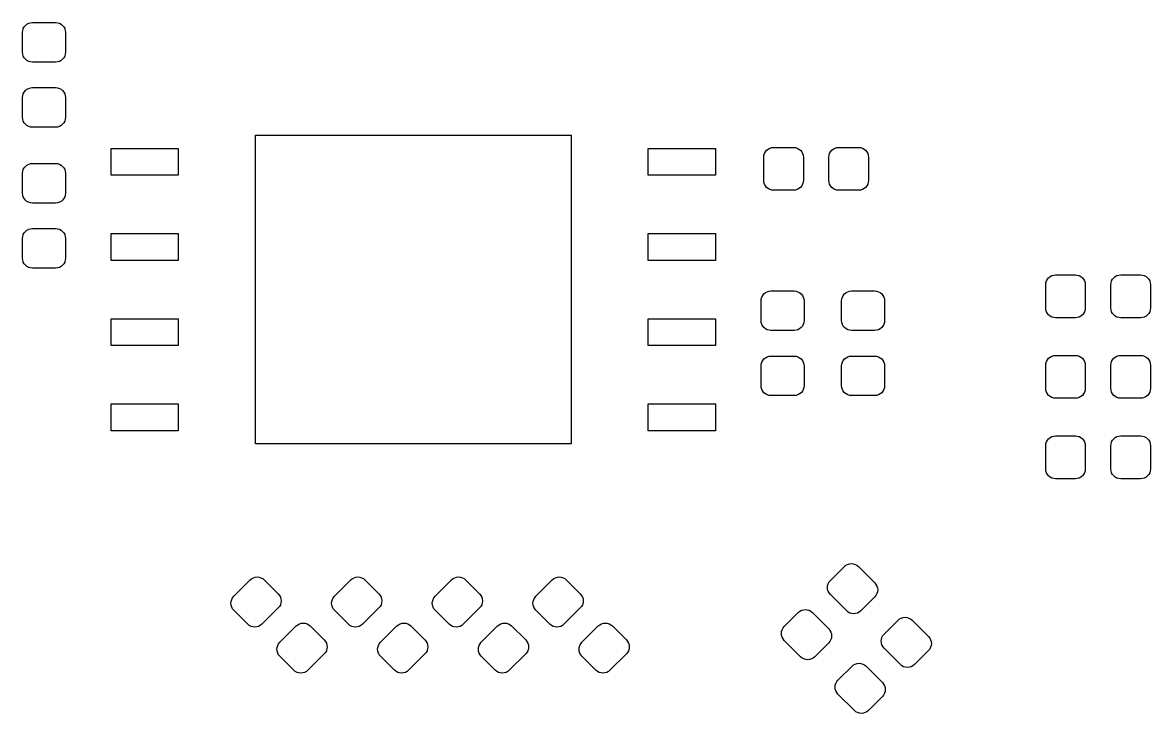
# Model space of a CAD drawing. Extents: x 101.7 to 125, y -134.1 to -109.5.
# Drawn here: x 101.68 to 118.48, y -119.82 to -109.52 of the extents above; entities that cross this region are included whole.
import ezdxf

# ---------------------------------------------------------------- set-up
doc = ezdxf.new("R2010")
doc.units = 0
doc.layers.add('BLACK', color=7, linetype='CONTINUOUS')

msp = doc.modelspace()

# ---------------------------------------------------------------- linework, layer by layer
at = {"layer": 'BLACK', "linetype": 'CONTINUOUS'}
for p, q in [((101.746, -109.545), (101.771, -109.531)), ((101.771, -109.531), (101.799, -109.523)), ((101.799, -109.523), (101.828, -109.52)), ((101.828, -109.52), (102.172, -109.52)), ((102.172, -109.52), (102.201, -109.523)), ((102.201, -109.523), (102.229, -109.531)), ((102.229, -109.531), (102.254, -109.545)), ((101.68, -109.667), (101.683, -109.639)), ((101.68, -109.962), (101.68, -109.667)), ((101.683, -109.639), (101.691, -109.611)), ((101.691, -109.611), (101.705, -109.586)), ((101.705, -109.586), (101.723, -109.563)), ((101.723, -109.563), (101.746, -109.545)), ((102.254, -109.545), (102.277, -109.563)), ((102.277, -109.563), (102.295, -109.586)), ((102.295, -109.586), (102.309, -109.611)), ((102.309, -109.611), (102.317, -109.639)), ((102.317, -109.639), (102.32, -109.667)), ((102.32, -109.667), (102.32, -109.962)), ((101.683, -109.991), (101.68, -109.962)), ((101.691, -110.019), (101.683, -109.991)), ((101.705, -110.044), (101.691, -110.019)), ((102.309, -110.019), (102.295, -110.044)), ((102.317, -109.991), (102.309, -110.019)), ((102.32, -109.962), (102.317, -109.991)), ((101.723, -110.067), (101.705, -110.044)), ((101.746, -110.085), (101.723, -110.067)), ((101.771, -110.099), (101.746, -110.085)), ((101.799, -110.107), (101.771, -110.099)), ((101.828, -110.11), (101.799, -110.107)), ((102.172, -110.11), (101.828, -110.11)), ((102.201, -110.107), (102.172, -110.11)), ((102.229, -110.099), (102.201, -110.107)), ((102.254, -110.085), (102.229, -110.099)), ((102.277, -110.067), (102.254, -110.085)), ((102.295, -110.044), (102.277, -110.067)), ((101.705, -110.556), (101.723, -110.533)), ((101.723, -110.533), (101.746, -110.515)), ((101.746, -110.515), (101.771, -110.501)), ((101.771, -110.501), (101.799, -110.493)), ((101.799, -110.493), (101.828, -110.49)), ((101.828, -110.49), (102.172, -110.49)), ((102.172, -110.49), (102.201, -110.493)), ((102.201, -110.493), (102.229, -110.501)), ((102.229, -110.501), (102.254, -110.515)), ((102.254, -110.515), (102.277, -110.533)), ((102.277, -110.533), (102.295, -110.556)), ((101.68, -110.637), (101.683, -110.609)), ((101.68, -110.932), (101.68, -110.637)), ((101.683, -110.609), (101.691, -110.581)), ((101.691, -110.581), (101.705, -110.556)), ((102.295, -110.556), (102.309, -110.581)), ((102.309, -110.581), (102.317, -110.609)), ((102.317, -110.609), (102.32, -110.637)), ((102.32, -110.637), (102.32, -110.932)), ((101.683, -110.961), (101.68, -110.932)), ((101.691, -110.989), (101.683, -110.961)), ((101.705, -111.014), (101.691, -110.989)), ((101.723, -111.037), (101.705, -111.014)), ((101.746, -111.055), (101.723, -111.037)), ((102.277, -111.037), (102.254, -111.055)), ((102.295, -111.014), (102.277, -111.037)), ((102.309, -110.989), (102.295, -111.014)), ((102.317, -110.961), (102.309, -110.989)), ((102.32, -110.932), (102.317, -110.961)), ((101.771, -111.069), (101.746, -111.055)), ((101.799, -111.077), (101.771, -111.069)), ((101.828, -111.08), (101.799, -111.077)), ((102.172, -111.08), (101.828, -111.08)), ((102.201, -111.077), (102.172, -111.08)), ((102.229, -111.069), (102.201, -111.077)), ((102.254, -111.055), (102.229, -111.069)), ((105.15, -115.8), (105.15, -111.2)), ((105.15, -111.2), (109.85, -111.2)), ((109.85, -111.2), (109.85, -115.8)), ((112.811, -111.391), (112.839, -111.383)), ((112.839, -111.383), (112.867, -111.38)), ((112.867, -111.38), (113.162, -111.38)), ((113.162, -111.38), (113.191, -111.383)), ((113.191, -111.383), (113.219, -111.391)), ((113.781, -111.391), (113.809, -111.383)), ((113.809, -111.383), (113.837, -111.38)), ((113.837, -111.38), (114.132, -111.38)), ((114.132, -111.38), (114.161, -111.383)), ((114.161, -111.383), (114.189, -111.391)), ((103, -111.795), (103, -111.395)), ((103, -111.395), (104, -111.395)), ((104, -111.395), (104, -111.795)), ((111, -111.795), (111, -111.395)), ((111, -111.395), (112, -111.395)), ((112, -111.395), (112, -111.795)), ((112.72, -111.527), (112.723, -111.499)), ((112.72, -111.872), (112.72, -111.527)), ((112.723, -111.499), (112.731, -111.471)), ((112.731, -111.471), (112.745, -111.446)), ((112.745, -111.446), (112.763, -111.423)), ((112.763, -111.423), (112.786, -111.405)), ((112.786, -111.405), (112.811, -111.391)), ((113.219, -111.391), (113.244, -111.405)), ((113.244, -111.405), (113.267, -111.423)), ((113.267, -111.423), (113.285, -111.446)), ((113.285, -111.446), (113.299, -111.471)), ((113.299, -111.471), (113.307, -111.499)), ((113.307, -111.499), (113.31, -111.527)), ((113.31, -111.527), (113.31, -111.872)), ((113.69, -111.527), (113.693, -111.499)), ((113.69, -111.872), (113.69, -111.527)), ((113.693, -111.499), (113.701, -111.471)), ((113.701, -111.471), (113.715, -111.446)), ((113.715, -111.446), (113.733, -111.423)), ((113.733, -111.423), (113.756, -111.405)), ((113.756, -111.405), (113.781, -111.391)), ((114.189, -111.391), (114.214, -111.405)), ((114.214, -111.405), (114.237, -111.423)), ((114.237, -111.423), (114.255, -111.446)), ((114.255, -111.446), (114.269, -111.471)), ((114.269, -111.471), (114.277, -111.499)), ((114.277, -111.499), (114.28, -111.527)), ((114.28, -111.527), (114.28, -111.872)), ((101.683, -111.739), (101.691, -111.711)), ((101.691, -111.711), (101.705, -111.686)), ((101.705, -111.686), (101.723, -111.663)), ((101.723, -111.663), (101.746, -111.645)), ((101.746, -111.645), (101.771, -111.631)), ((101.771, -111.631), (101.799, -111.623)), ((101.799, -111.623), (101.828, -111.62)), ((101.828, -111.62), (102.172, -111.62)), ((102.172, -111.62), (102.201, -111.623)), ((102.201, -111.623), (102.229, -111.631)), ((102.229, -111.631), (102.254, -111.645)), ((102.254, -111.645), (102.277, -111.663)), ((102.277, -111.663), (102.295, -111.686)), ((102.295, -111.686), (102.309, -111.711)), ((102.309, -111.711), (102.317, -111.739)), ((101.68, -111.767), (101.683, -111.739)), ((101.68, -112.062), (101.68, -111.767)), ((102.317, -111.739), (102.32, -111.767)), ((102.32, -111.767), (102.32, -112.062)), ((104, -111.795), (103, -111.795)), ((112, -111.795), (111, -111.795)), ((112.723, -111.901), (112.72, -111.872)), ((113.31, -111.872), (113.307, -111.901)), ((113.693, -111.901), (113.69, -111.872)), ((114.28, -111.872), (114.277, -111.901)), ((112.731, -111.929), (112.723, -111.901)), ((112.745, -111.954), (112.731, -111.929)), ((112.763, -111.977), (112.745, -111.954)), ((112.786, -111.995), (112.763, -111.977)), ((112.811, -112.009), (112.786, -111.995)), ((112.839, -112.017), (112.811, -112.009)), ((112.867, -112.02), (112.839, -112.017)), ((113.162, -112.02), (112.867, -112.02)), ((113.191, -112.017), (113.162, -112.02)), ((113.219, -112.009), (113.191, -112.017)), ((113.244, -111.995), (113.219, -112.009)), ((113.267, -111.977), (113.244, -111.995)), ((113.285, -111.954), (113.267, -111.977)), ((113.299, -111.929), (113.285, -111.954)), ((113.307, -111.901), (113.299, -111.929)), ((113.701, -111.929), (113.693, -111.901)), ((113.715, -111.954), (113.701, -111.929)), ((113.733, -111.977), (113.715, -111.954)), ((113.756, -111.995), (113.733, -111.977)), ((113.781, -112.009), (113.756, -111.995)), ((113.809, -112.017), (113.781, -112.009)), ((113.837, -112.02), (113.809, -112.017)), ((114.132, -112.02), (113.837, -112.02)), ((114.161, -112.017), (114.132, -112.02)), ((114.189, -112.009), (114.161, -112.017)), ((114.214, -111.995), (114.189, -112.009)), ((114.237, -111.977), (114.214, -111.995)), ((114.255, -111.954), (114.237, -111.977)), ((114.269, -111.929), (114.255, -111.954)), ((114.277, -111.901), (114.269, -111.929)), ((101.683, -112.091), (101.68, -112.062)), ((101.691, -112.119), (101.683, -112.091)), ((101.705, -112.144), (101.691, -112.119)), ((101.723, -112.167), (101.705, -112.144)), ((101.746, -112.185), (101.723, -112.167)), ((101.771, -112.199), (101.746, -112.185)), ((101.799, -112.207), (101.771, -112.199)), ((101.828, -112.21), (101.799, -112.207)), ((102.172, -112.21), (101.828, -112.21)), ((102.201, -112.207), (102.172, -112.21)), ((102.229, -112.199), (102.201, -112.207)), ((102.254, -112.185), (102.229, -112.199)), ((102.277, -112.167), (102.254, -112.185)), ((102.295, -112.144), (102.277, -112.167)), ((102.309, -112.119), (102.295, -112.144)), ((102.317, -112.091), (102.309, -112.119)), ((102.32, -112.062), (102.317, -112.091)), ((101.68, -112.737), (101.683, -112.709)), ((101.683, -112.709), (101.691, -112.681)), ((101.691, -112.681), (101.705, -112.656)), ((101.705, -112.656), (101.723, -112.633)), ((101.723, -112.633), (101.746, -112.615)), ((101.746, -112.615), (101.771, -112.601)), ((101.771, -112.601), (101.799, -112.593)), ((101.799, -112.593), (101.828, -112.59)), ((101.828, -112.59), (102.172, -112.59)), ((102.172, -112.59), (102.201, -112.593)), ((102.201, -112.593), (102.229, -112.601)), ((102.229, -112.601), (102.254, -112.615)), ((102.254, -112.615), (102.277, -112.633)), ((102.277, -112.633), (102.295, -112.656)), ((102.295, -112.656), (102.309, -112.681)), ((102.309, -112.681), (102.317, -112.709)), ((102.317, -112.709), (102.32, -112.737)), ((103, -113.065), (103, -112.665)), ((103, -112.665), (104, -112.665)), ((104, -112.665), (104, -113.065)), ((111, -113.065), (111, -112.665)), ((111, -112.665), (112, -112.665)), ((112, -112.665), (112, -113.065)), ((101.68, -113.032), (101.68, -112.737)), ((102.32, -112.737), (102.32, -113.032)), ((101.683, -113.061), (101.68, -113.032)), ((101.691, -113.089), (101.683, -113.061)), ((102.317, -113.061), (102.309, -113.089)), ((102.32, -113.032), (102.317, -113.061)), ((101.705, -113.114), (101.691, -113.089)), ((101.723, -113.137), (101.705, -113.114)), ((101.746, -113.155), (101.723, -113.137)), ((101.771, -113.169), (101.746, -113.155)), ((101.799, -113.177), (101.771, -113.169)), ((101.828, -113.18), (101.799, -113.177)), ((102.172, -113.18), (101.828, -113.18)), ((102.201, -113.177), (102.172, -113.18)), ((102.229, -113.169), (102.201, -113.177)), ((102.254, -113.155), (102.229, -113.169)), ((102.277, -113.137), (102.254, -113.155)), ((102.295, -113.114), (102.277, -113.137)), ((102.309, -113.089), (102.295, -113.114)), ((104, -113.065), (103, -113.065)), ((112, -113.065), (111, -113.065)), ((116.92, -113.427), (116.923, -113.399)), ((116.923, -113.399), (116.931, -113.371)), ((116.931, -113.371), (116.945, -113.346)), ((116.945, -113.346), (116.963, -113.323)), ((116.963, -113.323), (116.986, -113.305)), ((116.986, -113.305), (117.011, -113.291)), ((117.011, -113.291), (117.039, -113.283)), ((117.039, -113.283), (117.067, -113.28)), ((117.067, -113.28), (117.362, -113.28)), ((117.362, -113.28), (117.391, -113.283)), ((117.391, -113.283), (117.419, -113.291)), ((117.419, -113.291), (117.444, -113.305)), ((117.444, -113.305), (117.467, -113.323)), ((117.467, -113.323), (117.485, -113.346)), ((117.485, -113.346), (117.499, -113.371)), ((117.499, -113.371), (117.507, -113.399)), ((117.507, -113.399), (117.51, -113.427)), ((117.89, -113.427), (117.893, -113.399)), ((117.893, -113.399), (117.901, -113.371)), ((117.901, -113.371), (117.915, -113.346)), ((117.915, -113.346), (117.933, -113.323)), ((117.933, -113.323), (117.956, -113.305)), ((117.956, -113.305), (117.981, -113.291)), ((117.981, -113.291), (118.009, -113.283)), ((118.009, -113.283), (118.037, -113.28)), ((118.037, -113.28), (118.332, -113.28)), ((118.332, -113.28), (118.361, -113.283)), ((118.361, -113.283), (118.389, -113.291)), ((118.389, -113.291), (118.414, -113.305)), ((118.414, -113.305), (118.437, -113.323)), ((118.437, -113.323), (118.455, -113.346)), ((118.455, -113.346), (118.469, -113.371)), ((118.469, -113.371), (118.477, -113.399)), ((118.477, -113.399), (118.48, -113.427)), ((112.705, -113.586), (112.723, -113.563)), ((112.723, -113.563), (112.746, -113.545)), ((112.746, -113.545), (112.771, -113.531)), ((112.771, -113.531), (112.799, -113.523)), ((112.799, -113.523), (112.828, -113.52)), ((112.828, -113.52), (113.172, -113.52)), ((113.172, -113.52), (113.201, -113.523)), ((113.201, -113.523), (113.229, -113.531)), ((113.229, -113.531), (113.254, -113.545)), ((113.254, -113.545), (113.277, -113.563)), ((113.277, -113.563), (113.295, -113.586)), ((113.905, -113.586), (113.923, -113.563)), ((113.923, -113.563), (113.946, -113.545)), ((113.946, -113.545), (113.971, -113.531)), ((113.971, -113.531), (113.999, -113.523)), ((113.999, -113.523), (114.027, -113.52)), ((114.027, -113.52), (114.372, -113.52)), ((114.372, -113.52), (114.401, -113.523)), ((114.401, -113.523), (114.429, -113.531)), ((114.429, -113.531), (114.454, -113.545)), ((114.454, -113.545), (114.477, -113.563)), ((114.477, -113.563), (114.495, -113.586)), ((116.92, -113.772), (116.92, -113.427)), ((117.51, -113.427), (117.51, -113.772)), ((117.89, -113.772), (117.89, -113.427)), ((118.48, -113.427), (118.48, -113.772)), ((112.68, -113.667), (112.683, -113.639)), ((112.68, -113.962), (112.68, -113.667)), ((112.683, -113.639), (112.691, -113.611)), ((112.691, -113.611), (112.705, -113.586)), ((113.295, -113.586), (113.309, -113.611)), ((113.309, -113.611), (113.317, -113.639)), ((113.317, -113.639), (113.32, -113.667)), ((113.32, -113.667), (113.32, -113.962)), ((113.88, -113.667), (113.883, -113.639)), ((113.88, -113.962), (113.88, -113.667)), ((113.883, -113.639), (113.891, -113.611)), ((113.891, -113.611), (113.905, -113.586)), ((114.495, -113.586), (114.509, -113.611)), ((114.509, -113.611), (114.517, -113.639)), ((114.517, -113.639), (114.52, -113.667)), ((114.52, -113.667), (114.52, -113.962)), ((116.923, -113.801), (116.92, -113.772)), ((116.931, -113.829), (116.923, -113.801)), ((116.945, -113.854), (116.931, -113.829)), ((116.963, -113.877), (116.945, -113.854)), ((116.986, -113.895), (116.963, -113.877)), ((117.011, -113.909), (116.986, -113.895)), ((117.444, -113.895), (117.419, -113.909)), ((117.467, -113.877), (117.444, -113.895)), ((117.485, -113.854), (117.467, -113.877)), ((117.499, -113.829), (117.485, -113.854)), ((117.507, -113.801), (117.499, -113.829)), ((117.51, -113.772), (117.507, -113.801)), ((117.893, -113.801), (117.89, -113.772)), ((117.901, -113.829), (117.893, -113.801)), ((117.915, -113.854), (117.901, -113.829)), ((117.933, -113.877), (117.915, -113.854)), ((117.956, -113.895), (117.933, -113.877)), ((117.981, -113.909), (117.956, -113.895)), ((118.414, -113.895), (118.389, -113.909)), ((118.437, -113.877), (118.414, -113.895)), ((118.455, -113.854), (118.437, -113.877)), ((118.469, -113.829), (118.455, -113.854)), ((118.477, -113.801), (118.469, -113.829)), ((118.48, -113.772), (118.477, -113.801)), ((103, -114.335), (103, -113.935)), ((103, -113.935), (104, -113.935)), ((104, -113.935), (104, -114.335)), ((111, -114.335), (111, -113.935)), ((111, -113.935), (112, -113.935)), ((112, -113.935), (112, -114.335)), ((112.683, -113.991), (112.68, -113.962)), ((112.691, -114.019), (112.683, -113.991)), ((112.705, -114.044), (112.691, -114.019)), ((112.723, -114.067), (112.705, -114.044)), ((112.746, -114.085), (112.723, -114.067)), ((113.277, -114.067), (113.254, -114.085)), ((113.295, -114.044), (113.277, -114.067)), ((113.309, -114.019), (113.295, -114.044)), ((113.317, -113.991), (113.309, -114.019)), ((113.32, -113.962), (113.317, -113.991)), ((113.883, -113.991), (113.88, -113.962)), ((113.891, -114.019), (113.883, -113.991)), ((113.905, -114.044), (113.891, -114.019)), ((113.923, -114.067), (113.905, -114.044)), ((113.946, -114.085), (113.923, -114.067)), ((114.477, -114.067), (114.454, -114.085)), ((114.495, -114.044), (114.477, -114.067)), ((114.509, -114.019), (114.495, -114.044)), ((114.517, -113.991), (114.509, -114.019)), ((114.52, -113.962), (114.517, -113.991)), ((117.039, -113.917), (117.011, -113.909)), ((117.067, -113.92), (117.039, -113.917)), ((117.362, -113.92), (117.067, -113.92)), ((117.391, -113.917), (117.362, -113.92)), ((117.419, -113.909), (117.391, -113.917)), ((118.009, -113.917), (117.981, -113.909)), ((118.037, -113.92), (118.009, -113.917)), ((118.332, -113.92), (118.037, -113.92)), ((118.361, -113.917), (118.332, -113.92)), ((118.389, -113.909), (118.361, -113.917)), ((112.771, -114.099), (112.746, -114.085)), ((112.799, -114.107), (112.771, -114.099)), ((112.828, -114.11), (112.799, -114.107)), ((113.172, -114.11), (112.828, -114.11)), ((113.201, -114.107), (113.172, -114.11)), ((113.229, -114.099), (113.201, -114.107)), ((113.254, -114.085), (113.229, -114.099)), ((113.971, -114.099), (113.946, -114.085)), ((113.999, -114.107), (113.971, -114.099)), ((114.027, -114.11), (113.999, -114.107)), ((114.372, -114.11), (114.027, -114.11)), ((114.401, -114.107), (114.372, -114.11)), ((114.429, -114.099), (114.401, -114.107)), ((114.454, -114.085), (114.429, -114.099)), ((104, -114.335), (103, -114.335)), ((112, -114.335), (111, -114.335)), ((112.691, -114.581), (112.705, -114.556)), ((112.705, -114.556), (112.723, -114.533)), ((112.723, -114.533), (112.746, -114.515)), ((112.746, -114.515), (112.771, -114.501)), ((112.771, -114.501), (112.799, -114.493)), ((112.799, -114.493), (112.828, -114.49)), ((112.828, -114.49), (113.172, -114.49)), ((113.172, -114.49), (113.201, -114.493)), ((113.201, -114.493), (113.229, -114.501)), ((113.229, -114.501), (113.254, -114.515)), ((113.254, -114.515), (113.277, -114.533)), ((113.277, -114.533), (113.295, -114.556)), ((113.295, -114.556), (113.309, -114.581)), ((113.891, -114.581), (113.905, -114.556)), ((113.905, -114.556), (113.923, -114.533)), ((113.923, -114.533), (113.946, -114.515)), ((113.946, -114.515), (113.971, -114.501)), ((113.971, -114.501), (113.999, -114.493)), ((113.999, -114.493), (114.027, -114.49)), ((114.027, -114.49), (114.372, -114.49)), ((114.372, -114.49), (114.401, -114.493)), ((114.401, -114.493), (114.429, -114.501)), ((114.429, -114.501), (114.454, -114.515)), ((114.454, -114.515), (114.477, -114.533)), ((114.477, -114.533), (114.495, -114.556)), ((114.495, -114.556), (114.509, -114.581)), ((116.923, -114.599), (116.931, -114.571)), ((116.931, -114.571), (116.945, -114.546)), ((116.945, -114.546), (116.963, -114.523)), ((116.963, -114.523), (116.986, -114.505)), ((116.986, -114.505), (117.011, -114.491)), ((117.011, -114.491), (117.039, -114.483)), ((117.039, -114.483), (117.067, -114.48)), ((117.067, -114.48), (117.362, -114.48)), ((117.362, -114.48), (117.391, -114.483)), ((117.391, -114.483), (117.419, -114.491)), ((117.419, -114.491), (117.444, -114.505)), ((117.444, -114.505), (117.467, -114.523)), ((117.467, -114.523), (117.485, -114.546)), ((117.485, -114.546), (117.499, -114.571)), ((117.499, -114.571), (117.507, -114.599)), ((117.893, -114.599), (117.901, -114.571)), ((117.901, -114.571), (117.915, -114.546)), ((117.915, -114.546), (117.933, -114.523)), ((117.933, -114.523), (117.956, -114.505)), ((117.956, -114.505), (117.981, -114.491)), ((117.981, -114.491), (118.009, -114.483)), ((118.009, -114.483), (118.037, -114.48)), ((118.037, -114.48), (118.332, -114.48)), ((118.332, -114.48), (118.361, -114.483)), ((118.361, -114.483), (118.389, -114.491)), ((118.389, -114.491), (118.414, -114.505)), ((118.414, -114.505), (118.437, -114.523)), ((118.437, -114.523), (118.455, -114.546)), ((118.455, -114.546), (118.469, -114.571)), ((118.469, -114.571), (118.477, -114.599)), ((112.68, -114.637), (112.683, -114.609)), ((112.68, -114.932), (112.68, -114.637)), ((112.683, -114.609), (112.691, -114.581)), ((113.309, -114.581), (113.317, -114.609)), ((113.317, -114.609), (113.32, -114.637)), ((113.32, -114.637), (113.32, -114.932)), ((113.88, -114.637), (113.883, -114.609)), ((113.88, -114.932), (113.88, -114.637)), ((113.883, -114.609), (113.891, -114.581)), ((114.509, -114.581), (114.517, -114.609)), ((114.517, -114.609), (114.52, -114.637)), ((114.52, -114.637), (114.52, -114.932)), ((116.92, -114.627), (116.923, -114.599)), ((116.92, -114.972), (116.92, -114.627)), ((117.507, -114.599), (117.51, -114.627)), ((117.51, -114.627), (117.51, -114.972)), ((117.89, -114.627), (117.893, -114.599)), ((117.89, -114.972), (117.89, -114.627)), ((118.477, -114.599), (118.48, -114.627)), ((118.48, -114.627), (118.48, -114.972)), ((112.683, -114.961), (112.68, -114.932)), ((112.691, -114.989), (112.683, -114.961)), ((112.705, -115.014), (112.691, -114.989)), ((112.723, -115.037), (112.705, -115.014)), ((112.746, -115.055), (112.723, -115.037)), ((112.771, -115.069), (112.746, -115.055)), ((112.799, -115.077), (112.771, -115.069)), ((112.828, -115.08), (112.799, -115.077)), ((113.201, -115.077), (113.172, -115.08)), ((113.229, -115.069), (113.201, -115.077)), ((113.254, -115.055), (113.229, -115.069)), ((113.277, -115.037), (113.254, -115.055)), ((113.295, -115.014), (113.277, -115.037)), ((113.309, -114.989), (113.295, -115.014)), ((113.317, -114.961), (113.309, -114.989)), ((113.32, -114.932), (113.317, -114.961)), ((113.883, -114.961), (113.88, -114.932)), ((113.891, -114.989), (113.883, -114.961)), ((113.905, -115.014), (113.891, -114.989)), ((113.923, -115.037), (113.905, -115.014)), ((113.946, -115.055), (113.923, -115.037)), ((113.971, -115.069), (113.946, -115.055)), ((113.999, -115.077), (113.971, -115.069)), ((114.027, -115.08), (113.999, -115.077)), ((114.401, -115.077), (114.372, -115.08)), ((114.429, -115.069), (114.401, -115.077)), ((114.454, -115.055), (114.429, -115.069)), ((114.477, -115.037), (114.454, -115.055)), ((114.495, -115.014), (114.477, -115.037)), ((114.509, -114.989), (114.495, -115.014)), ((114.517, -114.961), (114.509, -114.989)), ((114.52, -114.932), (114.517, -114.961)), ((116.923, -115.001), (116.92, -114.972)), ((116.931, -115.029), (116.923, -115.001)), ((116.945, -115.054), (116.931, -115.029)), ((116.963, -115.077), (116.945, -115.054)), ((116.986, -115.095), (116.963, -115.077)), ((117.467, -115.077), (117.444, -115.095)), ((117.485, -115.054), (117.467, -115.077)), ((117.499, -115.029), (117.485, -115.054)), ((117.507, -115.001), (117.499, -115.029)), ((117.51, -114.972), (117.507, -115.001)), ((117.893, -115.001), (117.89, -114.972)), ((117.901, -115.029), (117.893, -115.001)), ((117.915, -115.054), (117.901, -115.029)), ((117.933, -115.077), (117.915, -115.054)), ((117.956, -115.095), (117.933, -115.077)), ((118.437, -115.077), (118.414, -115.095)), ((118.455, -115.054), (118.437, -115.077)), ((118.469, -115.029), (118.455, -115.054)), ((118.477, -115.001), (118.469, -115.029)), ((118.48, -114.972), (118.477, -115.001)), ((103, -115.605), (103, -115.205)), ((103, -115.205), (104, -115.205)), ((104, -115.205), (104, -115.605)), ((111, -115.605), (111, -115.205)), ((111, -115.205), (112, -115.205)), ((112, -115.205), (112, -115.605)), ((113.172, -115.08), (112.828, -115.08)), ((114.372, -115.08), (114.027, -115.08)), ((117.011, -115.109), (116.986, -115.095)), ((117.039, -115.117), (117.011, -115.109)), ((117.067, -115.12), (117.039, -115.117)), ((117.362, -115.12), (117.067, -115.12)), ((117.391, -115.117), (117.362, -115.12)), ((117.419, -115.109), (117.391, -115.117)), ((117.444, -115.095), (117.419, -115.109)), ((117.981, -115.109), (117.956, -115.095)), ((118.009, -115.117), (117.981, -115.109)), ((118.037, -115.12), (118.009, -115.117)), ((118.332, -115.12), (118.037, -115.12)), ((118.361, -115.117), (118.332, -115.12)), ((118.389, -115.109), (118.361, -115.117)), ((118.414, -115.095), (118.389, -115.109)), ((104, -115.605), (103, -115.605)), ((112, -115.605), (111, -115.605)), ((116.931, -115.771), (116.945, -115.746)), ((116.945, -115.746), (116.963, -115.723)), ((116.963, -115.723), (116.986, -115.705)), ((116.986, -115.705), (117.011, -115.691)), ((117.011, -115.691), (117.039, -115.683)), ((117.039, -115.683), (117.067, -115.68)), ((117.067, -115.68), (117.362, -115.68)), ((117.362, -115.68), (117.391, -115.683)), ((117.391, -115.683), (117.419, -115.691)), ((117.419, -115.691), (117.444, -115.705)), ((117.444, -115.705), (117.467, -115.723)), ((117.467, -115.723), (117.485, -115.746)), ((117.485, -115.746), (117.499, -115.771)), ((117.901, -115.771), (117.915, -115.746)), ((117.915, -115.746), (117.933, -115.723)), ((117.933, -115.723), (117.956, -115.705)), ((117.956, -115.705), (117.981, -115.691)), ((117.981, -115.691), (118.009, -115.683)), ((118.009, -115.683), (118.037, -115.68)), ((118.037, -115.68), (118.332, -115.68)), ((118.332, -115.68), (118.361, -115.683)), ((118.361, -115.683), (118.389, -115.691)), ((118.389, -115.691), (118.414, -115.705)), ((118.414, -115.705), (118.437, -115.723)), ((118.437, -115.723), (118.455, -115.746)), ((118.455, -115.746), (118.469, -115.771)), ((109.85, -115.8), (105.15, -115.8)), ((116.92, -115.828), (116.923, -115.799)), ((116.92, -116.172), (116.92, -115.828)), ((116.923, -115.799), (116.931, -115.771)), ((117.499, -115.771), (117.507, -115.799)), ((117.507, -115.799), (117.51, -115.828)), ((117.51, -115.828), (117.51, -116.172)), ((117.89, -115.828), (117.893, -115.799)), ((117.89, -116.172), (117.89, -115.828)), ((117.893, -115.799), (117.901, -115.771)), ((118.469, -115.771), (118.477, -115.799)), ((118.477, -115.799), (118.48, -115.828)), ((118.48, -115.828), (118.48, -116.172)), ((116.923, -116.201), (116.92, -116.172)), ((116.931, -116.229), (116.923, -116.201)), ((116.945, -116.254), (116.931, -116.229)), ((116.963, -116.277), (116.945, -116.254)), ((117.485, -116.254), (117.467, -116.277)), ((117.499, -116.229), (117.485, -116.254)), ((117.507, -116.201), (117.499, -116.229)), ((117.51, -116.172), (117.507, -116.201)), ((117.893, -116.201), (117.89, -116.172)), ((117.901, -116.229), (117.893, -116.201)), ((117.915, -116.254), (117.901, -116.229)), ((117.933, -116.277), (117.915, -116.254)), ((118.455, -116.254), (118.437, -116.277)), ((118.469, -116.229), (118.455, -116.254)), ((118.477, -116.201), (118.469, -116.229)), ((118.48, -116.172), (118.477, -116.201)), ((116.986, -116.295), (116.963, -116.277)), ((117.011, -116.309), (116.986, -116.295)), ((117.039, -116.317), (117.011, -116.309)), ((117.067, -116.32), (117.039, -116.317)), ((117.362, -116.32), (117.067, -116.32)), ((117.391, -116.317), (117.362, -116.32)), ((117.419, -116.309), (117.391, -116.317)), ((117.444, -116.295), (117.419, -116.309)), ((117.467, -116.277), (117.444, -116.295)), ((117.956, -116.295), (117.933, -116.277)), ((117.981, -116.309), (117.956, -116.295)), ((118.009, -116.317), (117.981, -116.309)), ((118.037, -116.32), (118.009, -116.317)), ((118.332, -116.32), (118.037, -116.32)), ((118.361, -116.317), (118.332, -116.32)), ((118.389, -116.309), (118.361, -116.317)), ((118.414, -116.295), (118.389, -116.309)), ((118.437, -116.277), (118.414, -116.295)), ((113.943, -117.608), (113.969, -117.595)), ((113.969, -117.595), (113.996, -117.586)), ((113.996, -117.586), (114.025, -117.583)), ((114.025, -117.583), (114.054, -117.586)), ((114.054, -117.586), (114.082, -117.595)), ((114.082, -117.595), (114.107, -117.608)), ((113.712, -117.835), (113.921, -117.626)), ((113.921, -117.626), (113.943, -117.608)), ((114.107, -117.608), (114.13, -117.626)), ((114.13, -117.626), (114.374, -117.87)), ((104.826, -118.07), (105.07, -117.826)), ((105.07, -117.826), (105.093, -117.808)), ((105.093, -117.808), (105.118, -117.795)), ((105.118, -117.795), (105.146, -117.786)), ((105.146, -117.786), (105.175, -117.783)), ((105.175, -117.783), (105.204, -117.786)), ((105.204, -117.786), (105.231, -117.795)), ((105.231, -117.795), (105.257, -117.808)), ((105.257, -117.808), (105.279, -117.826)), ((105.279, -117.826), (105.488, -118.035)), ((106.326, -118.07), (106.57, -117.826)), ((106.57, -117.826), (106.593, -117.808)), ((106.593, -117.808), (106.618, -117.795)), ((106.618, -117.795), (106.646, -117.786)), ((106.646, -117.786), (106.675, -117.783)), ((106.675, -117.783), (106.704, -117.786)), ((106.704, -117.786), (106.731, -117.795)), ((106.731, -117.795), (106.757, -117.808)), ((106.757, -117.808), (106.779, -117.826)), ((106.779, -117.826), (106.988, -118.035)), ((107.826, -118.07), (108.07, -117.826)), ((108.07, -117.826), (108.093, -117.808)), ((108.093, -117.808), (108.118, -117.795)), ((108.118, -117.795), (108.146, -117.786)), ((108.146, -117.786), (108.175, -117.783)), ((108.175, -117.783), (108.204, -117.786)), ((108.204, -117.786), (108.231, -117.795)), ((108.231, -117.795), (108.257, -117.808)), ((108.257, -117.808), (108.279, -117.826)), ((108.279, -117.826), (108.488, -118.035)), ((109.326, -118.07), (109.57, -117.826)), ((109.57, -117.826), (109.593, -117.808)), ((109.593, -117.808), (109.618, -117.795)), ((109.618, -117.795), (109.646, -117.786)), ((109.646, -117.786), (109.675, -117.783)), ((109.675, -117.783), (109.704, -117.786)), ((109.704, -117.786), (109.731, -117.795)), ((109.731, -117.795), (109.757, -117.808)), ((109.757, -117.808), (109.779, -117.826)), ((109.779, -117.826), (109.988, -118.035)), ((113.669, -117.939), (113.672, -117.911)), ((113.672, -117.911), (113.68, -117.883)), ((113.68, -117.883), (113.694, -117.857)), ((113.694, -117.857), (113.712, -117.835)), ((114.374, -117.87), (114.392, -117.893)), ((114.392, -117.893), (114.405, -117.918)), ((114.405, -117.918), (114.414, -117.946)), ((104.795, -118.118), (104.808, -118.093)), ((104.808, -118.093), (104.826, -118.07)), ((105.488, -118.035), (105.506, -118.057)), ((105.506, -118.057), (105.52, -118.083)), ((105.52, -118.083), (105.528, -118.111)), ((106.295, -118.118), (106.308, -118.093)), ((106.308, -118.093), (106.326, -118.07)), ((106.988, -118.035), (107.006, -118.057)), ((107.006, -118.057), (107.02, -118.083)), ((107.02, -118.083), (107.028, -118.111)), ((107.795, -118.118), (107.808, -118.093)), ((107.808, -118.093), (107.826, -118.07)), ((108.488, -118.035), (108.506, -118.057)), ((108.506, -118.057), (108.52, -118.083)), ((108.52, -118.083), (108.528, -118.111)), ((109.295, -118.118), (109.308, -118.093)), ((109.308, -118.093), (109.326, -118.07)), ((109.988, -118.035), (110.006, -118.057)), ((110.006, -118.057), (110.02, -118.083)), ((110.02, -118.083), (110.028, -118.111)), ((113.672, -117.968), (113.669, -117.939)), ((113.68, -117.996), (113.672, -117.968)), ((113.694, -118.021), (113.68, -117.996)), ((113.712, -118.044), (113.694, -118.021)), ((113.956, -118.288), (113.712, -118.044)), ((114.374, -118.079), (114.165, -118.288)), ((114.392, -118.057), (114.374, -118.079)), ((114.405, -118.031), (114.392, -118.057)), ((114.414, -118.004), (114.405, -118.031)), ((114.414, -117.946), (114.417, -117.975)), ((114.417, -117.975), (114.414, -118.004)), ((104.783, -118.175), (104.786, -118.146)), ((104.786, -118.204), (104.783, -118.175)), ((104.786, -118.146), (104.795, -118.118)), ((104.795, -118.231), (104.786, -118.204)), ((104.808, -118.257), (104.795, -118.231)), ((104.826, -118.279), (104.808, -118.257)), ((105.488, -118.244), (105.244, -118.488)), ((105.506, -118.221), (105.488, -118.244)), ((105.52, -118.196), (105.506, -118.221)), ((105.528, -118.168), (105.52, -118.196)), ((105.528, -118.111), (105.531, -118.139)), ((105.531, -118.139), (105.528, -118.168)), ((106.283, -118.175), (106.286, -118.146)), ((106.286, -118.204), (106.283, -118.175)), ((106.286, -118.146), (106.295, -118.118)), ((106.295, -118.231), (106.286, -118.204)), ((106.308, -118.257), (106.295, -118.231)), ((106.326, -118.279), (106.308, -118.257)), ((106.988, -118.244), (106.744, -118.488)), ((107.006, -118.221), (106.988, -118.244)), ((107.02, -118.196), (107.006, -118.221)), ((107.028, -118.168), (107.02, -118.196)), ((107.028, -118.111), (107.031, -118.139)), ((107.031, -118.139), (107.028, -118.168)), ((107.783, -118.175), (107.786, -118.146)), ((107.786, -118.204), (107.783, -118.175)), ((107.786, -118.146), (107.795, -118.118)), ((107.795, -118.231), (107.786, -118.204)), ((107.808, -118.257), (107.795, -118.231)), ((107.826, -118.279), (107.808, -118.257)), ((108.488, -118.244), (108.244, -118.488)), ((108.506, -118.221), (108.488, -118.244)), ((108.52, -118.196), (108.506, -118.221)), ((108.528, -118.168), (108.52, -118.196)), ((108.528, -118.111), (108.531, -118.139)), ((108.531, -118.139), (108.528, -118.168)), ((109.283, -118.175), (109.286, -118.146)), ((109.286, -118.204), (109.283, -118.175)), ((109.286, -118.146), (109.295, -118.118)), ((109.295, -118.231), (109.286, -118.204)), ((109.308, -118.257), (109.295, -118.231)), ((109.326, -118.279), (109.308, -118.257)), ((109.988, -118.244), (109.744, -118.488)), ((110.006, -118.221), (109.988, -118.244)), ((110.02, -118.196), (110.006, -118.221)), ((110.028, -118.168), (110.02, -118.196)), ((110.028, -118.111), (110.031, -118.139)), ((110.031, -118.139), (110.028, -118.168)), ((113.311, -118.272), (113.339, -118.269)), ((113.339, -118.269), (113.368, -118.272)), ((105.035, -118.488), (104.826, -118.279)), ((106.535, -118.488), (106.326, -118.279)), ((108.035, -118.488), (107.826, -118.279)), ((109.535, -118.488), (109.326, -118.279)), ((113.026, -118.521), (113.235, -118.312)), ((113.235, -118.312), (113.257, -118.294)), ((113.257, -118.294), (113.283, -118.28)), ((113.283, -118.28), (113.311, -118.272)), ((113.368, -118.272), (113.396, -118.28)), ((113.396, -118.28), (113.421, -118.294)), ((113.421, -118.294), (113.444, -118.312)), ((113.444, -118.312), (113.688, -118.556)), ((113.979, -118.306), (113.956, -118.288)), ((114.004, -118.32), (113.979, -118.306)), ((114.032, -118.328), (114.004, -118.32)), ((114.061, -118.331), (114.032, -118.328)), ((114.089, -118.328), (114.061, -118.331)), ((114.117, -118.32), (114.089, -118.328)), ((114.143, -118.306), (114.117, -118.32)), ((114.165, -118.288), (114.143, -118.306)), ((114.512, -118.635), (114.721, -118.426)), ((114.721, -118.426), (114.743, -118.408)), ((114.743, -118.408), (114.769, -118.395)), ((114.769, -118.395), (114.796, -118.386)), ((114.796, -118.386), (114.825, -118.383)), ((114.825, -118.383), (114.854, -118.386)), ((114.854, -118.386), (114.882, -118.395)), ((114.882, -118.395), (114.907, -118.408)), ((114.907, -118.408), (114.93, -118.426)), ((114.93, -118.426), (115.174, -118.67)), ((105.057, -118.506), (105.035, -118.488)), ((105.083, -118.52), (105.057, -118.506)), ((105.111, -118.528), (105.083, -118.52)), ((105.139, -118.531), (105.111, -118.528)), ((105.168, -118.528), (105.139, -118.531)), ((105.196, -118.52), (105.168, -118.528)), ((105.221, -118.506), (105.196, -118.52)), ((105.244, -118.488), (105.221, -118.506)), ((105.512, -118.756), (105.756, -118.512)), ((105.756, -118.512), (105.779, -118.494)), ((105.779, -118.494), (105.804, -118.48)), ((105.804, -118.48), (105.832, -118.472)), ((105.832, -118.472), (105.861, -118.469)), ((105.861, -118.469), (105.889, -118.472)), ((105.889, -118.472), (105.917, -118.48)), ((105.917, -118.48), (105.943, -118.494)), ((105.943, -118.494), (105.965, -118.512)), ((105.965, -118.512), (106.174, -118.721)), ((106.557, -118.506), (106.535, -118.488)), ((106.583, -118.52), (106.557, -118.506)), ((106.611, -118.528), (106.583, -118.52)), ((106.639, -118.531), (106.611, -118.528)), ((106.668, -118.528), (106.639, -118.531)), ((106.696, -118.52), (106.668, -118.528)), ((106.721, -118.506), (106.696, -118.52)), ((106.744, -118.488), (106.721, -118.506)), ((107.012, -118.756), (107.256, -118.512)), ((107.256, -118.512), (107.279, -118.494)), ((107.279, -118.494), (107.304, -118.48)), ((107.304, -118.48), (107.332, -118.472)), ((107.332, -118.472), (107.361, -118.469)), ((107.361, -118.469), (107.389, -118.472)), ((107.389, -118.472), (107.417, -118.48)), ((107.417, -118.48), (107.443, -118.494)), ((107.443, -118.494), (107.465, -118.512)), ((107.465, -118.512), (107.674, -118.721)), ((108.057, -118.506), (108.035, -118.488)), ((108.083, -118.52), (108.057, -118.506)), ((108.111, -118.528), (108.083, -118.52)), ((108.139, -118.531), (108.111, -118.528)), ((108.168, -118.528), (108.139, -118.531)), ((108.196, -118.52), (108.168, -118.528)), ((108.221, -118.506), (108.196, -118.52)), ((108.244, -118.488), (108.221, -118.506)), ((108.512, -118.756), (108.756, -118.512)), ((108.756, -118.512), (108.779, -118.494)), ((108.779, -118.494), (108.804, -118.48)), ((108.804, -118.48), (108.832, -118.472)), ((108.832, -118.472), (108.861, -118.469)), ((108.861, -118.469), (108.889, -118.472)), ((108.889, -118.472), (108.917, -118.48)), ((108.917, -118.48), (108.943, -118.494)), ((108.943, -118.494), (108.965, -118.512)), ((108.965, -118.512), (109.174, -118.721)), ((109.557, -118.506), (109.535, -118.488)), ((109.583, -118.52), (109.557, -118.506)), ((109.611, -118.528), (109.583, -118.52)), ((109.639, -118.531), (109.611, -118.528)), ((109.668, -118.528), (109.639, -118.531)), ((109.696, -118.52), (109.668, -118.528)), ((109.721, -118.506), (109.696, -118.52)), ((109.744, -118.488), (109.721, -118.506)), ((110.012, -118.756), (110.256, -118.512)), ((110.256, -118.512), (110.279, -118.494)), ((110.279, -118.494), (110.304, -118.48)), ((110.304, -118.48), (110.332, -118.472)), ((110.332, -118.472), (110.361, -118.469)), ((110.361, -118.469), (110.389, -118.472)), ((110.389, -118.472), (110.417, -118.48)), ((110.417, -118.48), (110.443, -118.494)), ((110.443, -118.494), (110.465, -118.512)), ((110.465, -118.512), (110.674, -118.721)), ((112.983, -118.625), (112.986, -118.596)), ((112.986, -118.596), (112.995, -118.569)), ((112.995, -118.569), (113.008, -118.543)), ((113.008, -118.543), (113.026, -118.521)), ((113.688, -118.556), (113.706, -118.579)), ((113.706, -118.579), (113.72, -118.604)), ((113.72, -118.604), (113.728, -118.632)), ((105.494, -118.779), (105.512, -118.756)), ((106.174, -118.721), (106.192, -118.743)), ((106.192, -118.743), (106.205, -118.769)), ((106.205, -118.769), (106.214, -118.796)), ((106.994, -118.779), (107.012, -118.756)), ((107.674, -118.721), (107.692, -118.743)), ((107.692, -118.743), (107.705, -118.769)), ((107.705, -118.769), (107.714, -118.796)), ((108.494, -118.779), (108.512, -118.756)), ((109.174, -118.721), (109.192, -118.743)), ((109.192, -118.743), (109.205, -118.769)), ((109.205, -118.769), (109.214, -118.796)), ((109.994, -118.779), (110.012, -118.756)), ((110.674, -118.721), (110.692, -118.743)), ((110.692, -118.743), (110.705, -118.769)), ((110.705, -118.769), (110.714, -118.796)), ((112.986, -118.654), (112.983, -118.625)), ((112.995, -118.682), (112.986, -118.654)), ((113.008, -118.707), (112.995, -118.682)), ((113.026, -118.73), (113.008, -118.707)), ((113.27, -118.974), (113.026, -118.73)), ((113.688, -118.765), (113.479, -118.974)), ((113.706, -118.743), (113.688, -118.765)), ((113.72, -118.717), (113.706, -118.743)), ((113.728, -118.689), (113.72, -118.717)), ((113.728, -118.632), (113.731, -118.661)), ((113.731, -118.661), (113.728, -118.689)), ((114.469, -118.739), (114.472, -118.711)), ((114.472, -118.768), (114.469, -118.739)), ((114.472, -118.711), (114.48, -118.683)), ((114.48, -118.796), (114.472, -118.768)), ((114.48, -118.683), (114.494, -118.657)), ((114.494, -118.657), (114.512, -118.635)), ((115.174, -118.67), (115.192, -118.693)), ((115.192, -118.693), (115.205, -118.718)), ((115.205, -118.718), (115.214, -118.746)), ((115.214, -118.746), (115.217, -118.775)), ((115.217, -118.775), (115.214, -118.804)), ((105.469, -118.861), (105.472, -118.832)), ((105.472, -118.889), (105.469, -118.861)), ((105.472, -118.832), (105.48, -118.804)), ((105.48, -118.917), (105.472, -118.889)), ((105.48, -118.804), (105.494, -118.779)), ((105.494, -118.943), (105.48, -118.917)), ((105.512, -118.965), (105.494, -118.943)), ((106.174, -118.93), (105.93, -119.174)), ((106.192, -118.907), (106.174, -118.93)), ((106.205, -118.882), (106.192, -118.907)), ((106.214, -118.854), (106.205, -118.882)), ((106.214, -118.796), (106.217, -118.825)), ((106.217, -118.825), (106.214, -118.854)), ((106.969, -118.861), (106.972, -118.832)), ((106.972, -118.889), (106.969, -118.861)), ((106.972, -118.832), (106.98, -118.804)), ((106.98, -118.917), (106.972, -118.889)), ((106.98, -118.804), (106.994, -118.779)), ((106.994, -118.943), (106.98, -118.917)), ((107.012, -118.965), (106.994, -118.943)), ((107.674, -118.93), (107.43, -119.174)), ((107.692, -118.907), (107.674, -118.93)), ((107.705, -118.882), (107.692, -118.907)), ((107.714, -118.854), (107.705, -118.882)), ((107.714, -118.796), (107.717, -118.825)), ((107.717, -118.825), (107.714, -118.854)), ((108.469, -118.861), (108.472, -118.832)), ((108.472, -118.889), (108.469, -118.861)), ((108.472, -118.832), (108.48, -118.804)), ((108.48, -118.917), (108.472, -118.889)), ((108.48, -118.804), (108.494, -118.779)), ((108.494, -118.943), (108.48, -118.917)), ((108.512, -118.965), (108.494, -118.943)), ((109.174, -118.93), (108.93, -119.174)), ((109.192, -118.907), (109.174, -118.93)), ((109.205, -118.882), (109.192, -118.907)), ((109.214, -118.854), (109.205, -118.882)), ((109.214, -118.796), (109.217, -118.825)), ((109.217, -118.825), (109.214, -118.854)), ((109.969, -118.861), (109.972, -118.832)), ((109.972, -118.889), (109.969, -118.861)), ((109.972, -118.832), (109.98, -118.804)), ((109.98, -118.917), (109.972, -118.889)), ((109.98, -118.804), (109.994, -118.779)), ((109.994, -118.943), (109.98, -118.917)), ((110.012, -118.965), (109.994, -118.943)), ((110.674, -118.93), (110.43, -119.174)), ((110.692, -118.907), (110.674, -118.93)), ((110.705, -118.882), (110.692, -118.907)), ((110.714, -118.854), (110.705, -118.882)), ((110.714, -118.796), (110.717, -118.825)), ((110.717, -118.825), (110.714, -118.854)), ((114.494, -118.821), (114.48, -118.796)), ((114.512, -118.844), (114.494, -118.821)), ((114.756, -119.088), (114.512, -118.844)), ((115.174, -118.879), (114.965, -119.088)), ((115.192, -118.857), (115.174, -118.879)), ((115.205, -118.831), (115.192, -118.857)), ((115.214, -118.804), (115.205, -118.831)), ((105.721, -119.174), (105.512, -118.965)), ((107.221, -119.174), (107.012, -118.965)), ((108.721, -119.174), (108.512, -118.965)), ((110.221, -119.174), (110.012, -118.965)), ((113.293, -118.992), (113.27, -118.974)), ((113.318, -119.005), (113.293, -118.992)), ((113.346, -119.014), (113.318, -119.005)), ((113.375, -119.017), (113.346, -119.014)), ((113.404, -119.014), (113.375, -119.017)), ((113.431, -119.005), (113.404, -119.014)), ((113.457, -118.992), (113.431, -119.005)), ((113.479, -118.974), (113.457, -118.992)), ((113.826, -119.321), (114.035, -119.112)), ((114.035, -119.112), (114.057, -119.094)), ((114.057, -119.094), (114.083, -119.08)), ((114.083, -119.08), (114.111, -119.072)), ((114.111, -119.072), (114.139, -119.069)), ((114.139, -119.069), (114.168, -119.072)), ((114.168, -119.072), (114.196, -119.08)), ((114.196, -119.08), (114.221, -119.094)), ((114.221, -119.094), (114.244, -119.112)), ((114.244, -119.112), (114.488, -119.356)), ((114.779, -119.106), (114.756, -119.088)), ((114.804, -119.12), (114.779, -119.106)), ((114.943, -119.106), (114.917, -119.12)), ((114.965, -119.088), (114.943, -119.106)), ((105.743, -119.192), (105.721, -119.174)), ((105.769, -119.205), (105.743, -119.192)), ((105.796, -119.214), (105.769, -119.205)), ((105.825, -119.217), (105.796, -119.214)), ((105.854, -119.214), (105.825, -119.217)), ((105.882, -119.205), (105.854, -119.214)), ((105.907, -119.192), (105.882, -119.205)), ((105.93, -119.174), (105.907, -119.192)), ((107.243, -119.192), (107.221, -119.174)), ((107.269, -119.205), (107.243, -119.192)), ((107.296, -119.214), (107.269, -119.205)), ((107.325, -119.217), (107.296, -119.214)), ((107.354, -119.214), (107.325, -119.217)), ((107.382, -119.205), (107.354, -119.214)), ((107.407, -119.192), (107.382, -119.205)), ((107.43, -119.174), (107.407, -119.192)), ((108.743, -119.192), (108.721, -119.174)), ((108.769, -119.205), (108.743, -119.192)), ((108.796, -119.214), (108.769, -119.205)), ((108.825, -119.217), (108.796, -119.214)), ((108.854, -119.214), (108.825, -119.217)), ((108.882, -119.205), (108.854, -119.214)), ((108.907, -119.192), (108.882, -119.205)), ((108.93, -119.174), (108.907, -119.192)), ((110.243, -119.192), (110.221, -119.174)), ((110.269, -119.205), (110.243, -119.192)), ((110.296, -119.214), (110.269, -119.205)), ((110.325, -119.217), (110.296, -119.214)), ((110.354, -119.214), (110.325, -119.217)), ((110.382, -119.205), (110.354, -119.214)), ((110.407, -119.192), (110.382, -119.205)), ((110.43, -119.174), (110.407, -119.192)), ((114.832, -119.128), (114.804, -119.12)), ((114.861, -119.131), (114.832, -119.128)), ((114.889, -119.128), (114.861, -119.131)), ((114.917, -119.12), (114.889, -119.128)), ((113.783, -119.425), (113.786, -119.396)), ((113.786, -119.454), (113.783, -119.425)), ((113.786, -119.396), (113.795, -119.369)), ((113.795, -119.369), (113.808, -119.343)), ((113.808, -119.343), (113.826, -119.321)), ((114.488, -119.356), (114.506, -119.379)), ((114.506, -119.379), (114.52, -119.404)), ((114.52, -119.404), (114.528, -119.432)), ((114.528, -119.432), (114.531, -119.461)), ((113.795, -119.482), (113.786, -119.454)), ((113.808, -119.507), (113.795, -119.482)), ((113.826, -119.53), (113.808, -119.507)), ((114.07, -119.774), (113.826, -119.53)), ((114.488, -119.565), (114.279, -119.774)), ((114.506, -119.543), (114.488, -119.565)), ((114.52, -119.517), (114.506, -119.543)), ((114.528, -119.489), (114.52, -119.517)), ((114.531, -119.461), (114.528, -119.489)), ((114.093, -119.792), (114.07, -119.774)), ((114.279, -119.774), (114.257, -119.792)), ((114.118, -119.805), (114.093, -119.792)), ((114.146, -119.814), (114.118, -119.805)), ((114.175, -119.817), (114.146, -119.814)), ((114.204, -119.814), (114.175, -119.817)), ((114.231, -119.805), (114.204, -119.814)), ((114.257, -119.792), (114.231, -119.805))]:
    msp.add_line(p, q, dxfattribs=at)

doc.saveas('drawing.dxf')
